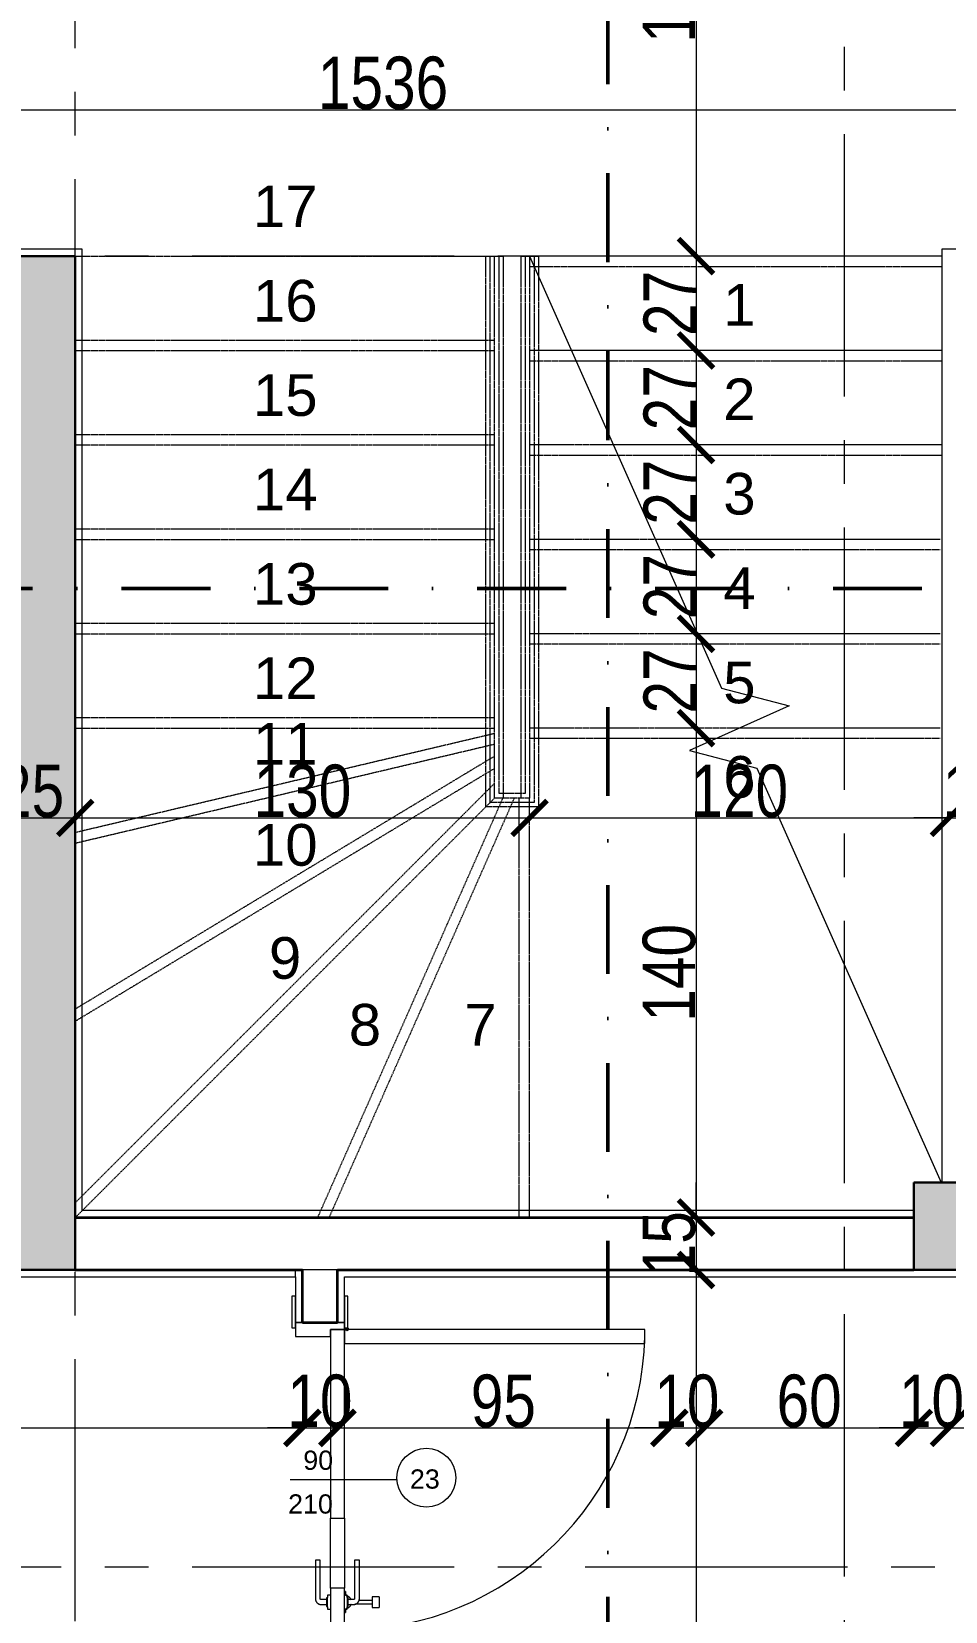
# Model space of a CAD drawing. Header units: millimetres. Extents: x 1373 to 40779, y 1939 to 6439.
# Drawn here: x 11253.6 to 11515.1, y 3828.9 to 4280.8 of the extents above; entities that cross this region are included whole.
import ezdxf

# ---------------------------------------------------------------- set-up
doc = ezdxf.new("R2010")
doc.units = ezdxf.units.MM
for name, pattern in [('DASHDOTX2', [50.8, 25.4, -12.7, 0, -12.7]), ('IMPORT-CENTER2', [112.5, 75, -12.5, 12.5, -12.5]), ('Verdeckt', [0.3, 0.2, -0.1])]:
    doc.linetypes.add(name, pattern=pattern)
for name, color, linetype, lineweight in [('A-DETL', 6, 'Continuous', 30), ('A-DETL-GENF', 92, 'Continuous', 18), ('A-DOOR', 31, 'Continuous', 18), ('A-DOOR-FRAM', 31, 'Continuous', 18), ('A-DOOR-IDEN', 31, 'Continuous', 18), ('A-FLOR-HRAL', 11, 'Continuous', 18), ('A-FLOR-HRAL-MBND', 5, 'Verdeckt', 9), ('A-WALL', 20, 'Continuous', 9), ('A-WALL-FNSH', 113, 'Continuous', 18), ('ESYA', 3, 'Continuous', 25), ('kest', 4, 'DASHDOTX2', 50), ('OLCUIC', 241, 'Continuous', 20), ('S-GRID', 252, 'IMPORT-CENTER2', 5), ('S-STRS', 31, 'Continuous', 18), ('S-STRS-ANNO', 31, 'Continuous', 18), ('S-STRS-MBND', 31, 'Verdeckt', 18)]:
    doc.layers.add(name, color=color, linetype=linetype, lineweight=lineweight)
doc.styles.add('50', font='arial.ttf', dxfattribs={"width": 0.8})
doc.styles.add('Arial_2', font='arial.ttf', dxfattribs={"height": 8})
doc.styles.add('Arial_4', font='arial.ttf', dxfattribs={"height": 5.5})
doc.dimstyles.new('NERGİS', dxfattribs={"dimtxt": 15, "dimasz": 10, "dimexe": 20, "dimexo": 150, "dimgap": 0, "dimtad": 1, "dimdec": 0, "dimzin": 1, "dimtxsty": '50', "dimblk": 'ARCHTICK', "dimcen": 0, "dimse1": 1, "dimse2": 1, "dimclrd": 56, "dimclrt": 56, "dimazin": 3, "dimtfac": 1, "dimtdec": 0, "dimtix": 1, "dimtmove": 2, "dimatfit": 2, "dimldrblk": 'DOTSMALL', "dimlwd": 0, "dimlwe": -1, "dimarcsym": 0})

# ---------------------------------------------------------------- blocks, each defined once
blk = doc.blocks.new('_MB_KAPI_CAMLI_B - _m_kapı_90_camlı-2078664-1_BODRUM KAT')
at = {"layer": 'A-DOOR'}
for p, q in [((-44, 93), (-48, 93)), ((-48, 93), (-48, 7)), ((-44, 7), (-44, 93)), ((28.5, 17), (28.5, 15)), ((28.5, 17), (30, 17)), ((28.5, 15), (30, 15)), ((29.5, 15), (29.5, 11.05)), ((30, 17), (31.5, 17)), ((30, 15), (31.5, 15)), ((30.5, 10), (30.5, 15)), ((31.5, 15), (31.5, 17)), ((29, 11.3), (18, 11.3)), ((18, 11.3), (18, 9.9)), ((18, 9.9), (29, 9.9)), ((29.3, 9.6), (29.3, 8.1)), ((30.7, 8.1), (30.7, 9.6)), ((-48, 7), (-44, 7)), ((6, 7), (-48, 7)), ((-48, 7), (-48, 3)), ((6, 3), (6, 7)), ((6, 7), (26, 7)), ((38, 7), (26, 7)), ((26, 7), (26, 3)), ((27, 7.3), (27, 7)), ((27, 7.3), (28.04, 7.3)), ((28, 7.8), (28, 7)), ((28.09, 7.8), (28, 7.8)), ((28.67, 7.8), (28, 7.8)), ((28.67, 7.8), (31.33, 7.8)), ((28.78, 8.1), (28.78, 7.8)), ((28.94, 8.1), (28.78, 8.1)), ((31.22, 8.1), (28.78, 8.1)), ((31.22, 8.1), (31.06, 8.1)), ((31.22, 7.8), (31.22, 8.1)), ((32, 7.8), (31.33, 7.8)), ((32, 7.8), (31.91, 7.8)), ((31.96, 7.3), (33, 7.3)), ((32, 7), (32, 7.8)), ((33, 7), (33, 7.3)), ((40, 7), (38, 7)), ((38, 3), (38, 7)), ((-48, 3), (6, 3)), ((26, 3), (6, 3)), ((29, 0.1), (18, 0.1)), ((18, 0.1), (18, -1.3)), ((26, 3), (38, 3)), ((28, 3), (28, 2.2)), ((28, 2.2), (28.67, 2.2)), ((28, 2.2), (28.09, 2.2)), ((31.33, 2.2), (28.67, 2.2)), ((28.78, 2.2), (28.78, 1.9)), ((28.78, 1.9), (31.22, 1.9)), ((28.78, 1.9), (28.94, 1.9)), ((29.3, 1.9), (29.3, 0.4)), ((30.7, 0.4), (30.7, 1.9)), ((31.06, 1.9), (31.22, 1.9)), ((31.22, 1.9), (31.22, 2.2)), ((31.33, 2.2), (32, 2.2)), ((31.91, 2.2), (32, 2.2)), ((32, 2.2), (32, 3)), ((18, -1.3), (29, -1.3))]:
    blk.add_line(p, q, dxfattribs=at)
at = {"layer": 'A-DOOR', "flags": 128}
for points in [[(30.7, 9.6), (30.7, 9.67), (30.69, 9.74), (30.69, 9.8), (30.68, 9.87), (30.67, 9.94), (30.65, 10), (30.63, 10.07), (30.61, 10.13), (30.59, 10.2), (30.57, 10.26), (30.54, 10.32), (30.51, 10.39), (30.48, 10.44), (30.44, 10.5), (30.4, 10.56), (30.36, 10.62), (30.32, 10.67), (30.28, 10.72), (30.23, 10.77), (30.18, 10.82), (30.13, 10.87), (30.08, 10.91), (30.03, 10.95), (29.97, 10.99), (29.92, 11.03), (29.86, 11.07), (29.8, 11.1), (29.74, 11.13), (29.68, 11.16), (29.62, 11.18), (29.55, 11.21), (29.49, 11.23), (29.42, 11.25), (29.36, 11.26), (29.29, 11.28), (29.22, 11.29), (29.15, 11.29), (29.09, 11.3), (29.02, 11.3), (29, 11.3)], [(29, 9.9), (29.01, 9.9), (29.02, 9.9), (29.04, 9.9), (29.05, 9.9), (29.06, 9.89), (29.07, 9.89), (29.08, 9.89), (29.09, 9.88), (29.11, 9.88), (29.12, 9.88), (29.13, 9.87), (29.14, 9.87), (29.15, 9.86), (29.16, 9.85), (29.17, 9.85), (29.18, 9.84), (29.19, 9.83), (29.2, 9.83), (29.21, 9.82), (29.22, 9.81), (29.22, 9.8), (29.23, 9.79), (29.24, 9.78), (29.25, 9.77), (29.25, 9.76), (29.26, 9.75), (29.26, 9.74), (29.27, 9.73), (29.28, 9.72), (29.28, 9.71), (29.28, 9.7), (29.29, 9.69), (29.29, 9.67), (29.29, 9.66), (29.3, 9.65), (29.3, 9.64), (29.3, 9.63), (29.3, 9.62), (29.3, 9.6), (29.3, 9.6)], [(28.02, 7.3), (28.04, 7.38), (28.05, 7.46), (28.07, 7.53), (28.1, 7.61)], [(28.18, 7.83), (28.22, 7.91), (28.26, 7.98), (28.3, 8.05), (28.34, 8.11), (28.38, 8.18), (28.43, 8.24), (28.48, 8.3), (28.54, 8.36), (28.59, 8.42), (28.65, 8.48), (28.71, 8.53), (28.77, 8.58), (28.84, 8.63), (28.9, 8.67), (28.97, 8.72), (29.04, 8.75), (29.11, 8.79), (29.18, 8.83), (29.19, 8.83)], [(29.19, 8.83), (29.21, 8.84), (29.23, 8.85), (29.25, 8.86), (29.27, 8.87), (29.28, 8.88), (29.3, 8.89), (29.32, 8.91)], [(30.68, 8.91), (30.7, 8.9), (30.71, 8.88), (30.73, 8.87), (30.75, 8.86), (30.77, 8.85), (30.79, 8.84), (30.8, 8.83), (30.81, 8.83)], [(30.81, 8.83), (30.88, 8.8), (30.95, 8.76), (31.02, 8.72), (31.09, 8.68), (31.15, 8.63), (31.22, 8.59), (31.28, 8.54), (31.34, 8.48), (31.4, 8.43), (31.46, 8.37), (31.51, 8.31), (31.56, 8.25), (31.61, 8.19), (31.66, 8.12), (31.7, 8.06), (31.74, 7.99), (31.78, 7.92), (31.81, 7.84), (31.85, 7.77)], [(31.92, 7.55), (31.94, 7.47), (31.96, 7.39), (31.98, 7.31), (31.98, 7.3)], [(29, -1.3), (29.07, -1.3), (29.14, -1.29), (29.2, -1.29), (29.27, -1.28), (29.34, -1.27), (29.4, -1.25), (29.47, -1.23), (29.53, -1.21), (29.6, -1.19), (29.66, -1.17), (29.72, -1.14), (29.79, -1.11), (29.84, -1.08), (29.9, -1.04), (29.96, -1), (30.02, -0.96), (30.07, -0.92), (30.12, -0.88), (30.17, -0.83), (30.22, -0.78), (30.27, -0.73), (30.31, -0.68), (30.35, -0.63), (30.39, -0.57), (30.43, -0.52), (30.47, -0.46), (30.5, -0.4), (30.53, -0.34), (30.56, -0.28), (30.58, -0.22), (30.61, -0.15), (30.63, -0.09), (30.65, -0.02), (30.66, 0.04), (30.68, 0.11), (30.69, 0.18), (30.69, 0.25), (30.7, 0.31), (30.7, 0.38), (30.7, 0.4)], [(29.3, 0.4), (29.3, 0.39), (29.3, 0.38), (29.3, 0.36), (29.3, 0.35), (29.29, 0.34), (29.29, 0.33), (29.29, 0.32), (29.28, 0.31), (29.28, 0.29), (29.28, 0.28), (29.27, 0.27), (29.27, 0.26), (29.26, 0.25), (29.25, 0.24), (29.25, 0.23), (29.24, 0.22), (29.23, 0.21), (29.23, 0.2), (29.22, 0.19), (29.21, 0.18), (29.2, 0.18), (29.19, 0.17), (29.18, 0.16), (29.17, 0.15), (29.16, 0.15), (29.15, 0.14), (29.14, 0.14), (29.13, 0.13), (29.12, 0.12), (29.11, 0.12), (29.1, 0.12), (29.09, 0.11), (29.07, 0.11), (29.06, 0.11), (29.05, 0.1), (29.04, 0.1), (29.03, 0.1), (29.02, 0.1), (29, 0.1), (29, 0.1)]]:
    blk.add_lwpolyline(points, dxfattribs=at)
at = {"layer": 'A-DOOR'}
blk.add_circle((-48.06, 7.77), 0.42, dxfattribs=at)
blk.add_arc((-48, 7), 86.02, 0, 88.6357, dxfattribs=at)
at = {"layer": 'A-DOOR-FRAM'}
for p, q in [((-48.5, 8), (-57.5, 8)), ((-57.5, 8), (-57.5, 7)), ((-57.5, 7), (-48.5, 7)), ((-48, 7), (-50, 7)), ((-50, 7), (-50, -7)), ((-48.5, 7), (-48.5, 8)), ((-48, 3), (-48, 7)), ((40, 7), (38, 7)), ((38, 7), (38, 3)), ((47.5, 8), (38.5, 8)), ((38.5, 8), (38.5, 7)), ((38.5, 7), (47.5, 7)), ((40, -7), (40, 7)), ((47.5, 7), (47.5, 8)), ((-46, 3), (-48, 3)), ((-46, -7), (-46, 3)), ((38, 3), (36, 3)), ((36, 3), (36, -7)), ((-48.5, -7), (-57.5, -7)), ((-57.5, -7), (-57.5, -8)), ((-57.5, -8), (-48.5, -8)), ((-50, -7), (-46, -7)), ((-48.5, -8), (-48.5, -7)), ((36, -7), (40, -7)), ((47.5, -7), (38.5, -7)), ((38.5, -7), (38.5, -8)), ((38.5, -8), (47.5, -8)), ((47.5, -8), (47.5, -7))]:
    blk.add_line(p, q, dxfattribs=at)
blk = doc.blocks.new('Railing - Railing-2114849-1_BODRUM KAT')
at = {"layer": 'A-FLOR-HRAL'}
for p, q in [((331.81, -239.96), (336.89, -239.96)), ((333.08, -239.96), (335.62, -239.96)), ((333.08, -239.96), (335.62, -239.96)), ((335.62, -239.96), (335.62, -242.82)), ((335.62, -239.96), (335.62, -242.82)), ((336.89, -239.96), (336.89, -245.67))]:
    blk.add_line(p, q, dxfattribs=at)
at = {"layer": 'A-FLOR-HRAL-MBND'}
for p, q in [((321.81, -239.96), (326.89, -239.96)), ((321.81, -397.5), (321.81, -239.96)), ((323.08, -239.96), (325.62, -239.96)), ((323.08, -396.23), (323.08, -239.96)), ((323.08, -239.96), (325.62, -239.96)), ((323.08, -396.23), (323.08, -239.96)), ((325.62, -393.69), (325.62, -239.96)), ((325.62, -393.69), (325.62, -239.96)), ((326.89, -394.96), (326.89, -239.96)), ((331.81, -239.96), (331.81, -394.96)), ((333.08, -239.96), (333.08, -393.69)), ((333.08, -239.96), (333.08, -393.69)), ((335.62, -242.82), (335.62, -396.23)), ((335.62, -242.82), (335.62, -396.23)), ((336.89, -245.67), (336.89, -397.5)), ((336.89, -397.5), (321.81, -397.5)), ((335.62, -396.23), (323.08, -396.23)), ((335.62, -396.23), (323.08, -396.23)), ((333.08, -393.69), (325.62, -393.69)), ((333.08, -393.69), (325.62, -393.69))]:
    blk.add_line(p, q, dxfattribs=at)
blk = doc.blocks.new('_ArchTick')
at = {"color": 0, "linetype": 'ByBlock', "const_width": 0.15}
blk.add_lwpolyline([(-0.5, -0.5), (0.5, 0.5)], dxfattribs=at)
blk = doc.blocks.new('*D17435')
at = {"layer": 'Defpoints', "color": 0, "transparency": 16777216}
for p in [(10586.07, 4278.39), (12122.18, 4258.39), (12122.18, 4238.39)]:
    blk.add_point(p, dxfattribs=at)
at = {"layer": 'OLCUIC', "color": 56, "lineweight": 0, "transparency": 16777216}
blk.add_line((10586.07, 4258.39), (12122.18, 4258.39), dxfattribs=at)
at = {"layer": 'OLCUIC', "color": 56, "lineweight": 0, "transparency": 16777216, "xscale": 10, "yscale": 10, "zscale": 10, "rotation": 180}
blk.add_blockref('_ArchTick', (10586.07, 4258.39), dxfattribs=at)
at = {"layer": 'OLCUIC', "color": 56, "lineweight": 0, "transparency": 16777216, "xscale": 10, "yscale": 10, "zscale": 10}
blk.add_blockref('_ArchTick', (12122.18, 4258.39), dxfattribs=at)
at = {"layer": 'OLCUIC', "color": 56, "transparency": 16777216, "insert": (11354.13, 4266.06), "char_height": 15, "width": 1.5936, "attachment_point": 5, "style": '50'}
blk.add_mtext('1536', dxfattribs=at)
blk = doc.blocks.new('_DotSmall')
at = {"layer": 'ESYA', "color": 0, "const_width": 0.5}
blk.add_lwpolyline([(-0.0625, 0, 1), (0.0625, 0, 1)], format="xyb", close=True, dxfattribs=at)
blk = doc.blocks.new('*D17511')
at = {"layer": 'Defpoints', "color": 0, "transparency": 16777216}
for p in [(11463.7, 4366.56), (11443.7, 4216.56), (11463.7, 4216.56)]:
    blk.add_point(p, dxfattribs=at)
at = {"layer": 'OLCUIC', "color": 56, "lineweight": 0, "transparency": 16777216}
blk.add_line((11443.7, 4366.56), (11443.7, 4216.56), dxfattribs=at)
at = {"layer": 'OLCUIC', "color": 56, "lineweight": 0, "transparency": 16777216, "xscale": 10, "yscale": 10, "zscale": 10}
for p, rotation in [((11443.7, 4366.56), 90), ((11443.7, 4216.56), 270)]:
    blk.add_blockref('_ArchTick', p, dxfattribs=dict(at, rotation=rotation))
at = {"layer": 'OLCUIC', "color": 56, "transparency": 16777216, "insert": (11436.04, 4291.56), "char_height": 15, "width": 1.1952, "attachment_point": 5, "rotation": 90, "style": '50'}
blk.add_mtext('150', dxfattribs=at)
blk = doc.blocks.new('*D17512')
at = {"layer": 'Defpoints', "color": 0, "transparency": 16777216}
for p in [(11463.7, 4216.56), (11443.7, 4189.56), (11463.7, 4189.56)]:
    blk.add_point(p, dxfattribs=at)
at = {"layer": 'OLCUIC', "color": 56, "lineweight": 0, "transparency": 16777216}
blk.add_line((11443.7, 4216.56), (11443.7, 4189.56), dxfattribs=at)
at = {"layer": 'OLCUIC', "color": 56, "lineweight": 0, "transparency": 16777216, "xscale": 10, "yscale": 10, "zscale": 10}
for p, rotation in [((11443.7, 4216.56), 90), ((11443.7, 4189.56), 270)]:
    blk.add_blockref('_ArchTick', p, dxfattribs=dict(at, rotation=rotation))
at = {"layer": 'OLCUIC', "color": 56, "transparency": 16777216, "insert": (11436.17, 4203.06), "char_height": 15, "width": 0.7968, "attachment_point": 5, "rotation": 90, "style": '50'}
blk.add_mtext('27', dxfattribs=at)
blk = doc.blocks.new('*D17513')
at = {"layer": 'Defpoints', "color": 0, "transparency": 16777216}
for p in [(11463.7, 4189.56), (11443.7, 4162.56), (11463.7, 4162.56)]:
    blk.add_point(p, dxfattribs=at)
at = {"layer": 'OLCUIC', "color": 56, "lineweight": 0, "transparency": 16777216}
blk.add_line((11443.7, 4189.56), (11443.7, 4162.56), dxfattribs=at)
at = {"layer": 'OLCUIC', "color": 56, "lineweight": 0, "transparency": 16777216, "xscale": 10, "yscale": 10, "zscale": 10}
for p, rotation in [((11443.7, 4189.56), 90), ((11443.7, 4162.56), 270)]:
    blk.add_blockref('_ArchTick', p, dxfattribs=dict(at, rotation=rotation))
at = {"layer": 'OLCUIC', "color": 56, "transparency": 16777216, "insert": (11436.17, 4176.06), "char_height": 15, "width": 0.7968, "attachment_point": 5, "rotation": 90, "style": '50'}
blk.add_mtext('27', dxfattribs=at)
blk = doc.blocks.new('*D17514')
at = {"layer": 'Defpoints', "color": 0, "transparency": 16777216}
for p in [(11463.7, 4162.56), (11443.7, 4135.56), (11463.7, 4135.56)]:
    blk.add_point(p, dxfattribs=at)
at = {"layer": 'OLCUIC', "color": 56, "lineweight": 0, "transparency": 16777216}
blk.add_line((11443.7, 4162.56), (11443.7, 4135.56), dxfattribs=at)
at = {"layer": 'OLCUIC', "color": 56, "lineweight": 0, "transparency": 16777216, "xscale": 10, "yscale": 10, "zscale": 10}
for p, rotation in [((11443.7, 4162.56), 90), ((11443.7, 4135.56), 270)]:
    blk.add_blockref('_ArchTick', p, dxfattribs=dict(at, rotation=rotation))
at = {"layer": 'OLCUIC', "color": 56, "transparency": 16777216, "insert": (11436.17, 4149.06), "char_height": 15, "width": 0.7968, "attachment_point": 5, "rotation": 90, "style": '50'}
blk.add_mtext('27', dxfattribs=at)
blk = doc.blocks.new('*D17515')
at = {"layer": 'Defpoints', "color": 0, "transparency": 16777216}
for p in [(11463.7, 4135.56), (11443.7, 4108.56), (11463.7, 4108.56)]:
    blk.add_point(p, dxfattribs=at)
at = {"layer": 'OLCUIC', "color": 56, "lineweight": 0, "transparency": 16777216}
blk.add_line((11443.7, 4135.56), (11443.7, 4108.56), dxfattribs=at)
at = {"layer": 'OLCUIC', "color": 56, "lineweight": 0, "transparency": 16777216, "xscale": 10, "yscale": 10, "zscale": 10}
for p, rotation in [((11443.7, 4135.56), 90), ((11443.7, 4108.56), 270)]:
    blk.add_blockref('_ArchTick', p, dxfattribs=dict(at, rotation=rotation))
at = {"layer": 'OLCUIC', "color": 56, "transparency": 16777216, "insert": (11436.17, 4122.06), "char_height": 15, "width": 0.7968, "attachment_point": 5, "rotation": 90, "style": '50'}
blk.add_mtext('27', dxfattribs=at)
blk = doc.blocks.new('*D17516')
at = {"layer": 'Defpoints', "color": 0, "transparency": 16777216}
for p in [(11463.7, 4108.56), (11443.7, 4081.56), (11463.7, 4081.56)]:
    blk.add_point(p, dxfattribs=at)
at = {"layer": 'OLCUIC', "color": 56, "lineweight": 0, "transparency": 16777216}
blk.add_line((11443.7, 4108.56), (11443.7, 4081.56), dxfattribs=at)
at = {"layer": 'OLCUIC', "color": 56, "lineweight": 0, "transparency": 16777216, "xscale": 10, "yscale": 10, "zscale": 10}
for p, rotation in [((11443.7, 4108.56), 90), ((11443.7, 4081.56), 270)]:
    blk.add_blockref('_ArchTick', p, dxfattribs=dict(at, rotation=rotation))
at = {"layer": 'OLCUIC', "color": 56, "transparency": 16777216, "insert": (11436.17, 4095.06), "char_height": 15, "width": 0.7968, "attachment_point": 5, "rotation": 90, "style": '50'}
blk.add_mtext('27', dxfattribs=at)
blk = doc.blocks.new('*D17517')
at = {"layer": 'Defpoints', "color": 0, "transparency": 16777216}
for p in [(11463.7, 4081.56), (11443.7, 3941.56), (11463.7, 3941.56)]:
    blk.add_point(p, dxfattribs=at)
at = {"layer": 'OLCUIC', "color": 56, "lineweight": 0, "transparency": 16777216}
blk.add_line((11443.7, 4081.56), (11443.7, 3941.56), dxfattribs=at)
at = {"layer": 'OLCUIC', "color": 56, "lineweight": 0, "transparency": 16777216, "xscale": 10, "yscale": 10, "zscale": 10}
for p, rotation in [((11443.7, 4081.56), 90), ((11443.7, 3941.56), 270)]:
    blk.add_blockref('_ArchTick', p, dxfattribs=dict(at, rotation=rotation))
at = {"layer": 'OLCUIC', "color": 56, "transparency": 16777216, "insert": (11436.04, 4011.56), "char_height": 15, "width": 1.1952, "attachment_point": 5, "rotation": 90, "style": '50'}
blk.add_mtext('140', dxfattribs=at)
blk = doc.blocks.new('*D17518')
at = {"layer": 'Defpoints', "color": 0, "transparency": 16777216}
for p in [(11463.7, 3941.56), (11443.7, 3926.56), (11463.7, 3926.56)]:
    blk.add_point(p, dxfattribs=at)
at = {"layer": 'OLCUIC', "color": 56, "lineweight": 0, "transparency": 16777216}
for p, q in [((11443.7, 3941.56), (11443.7, 3951.56)), ((11443.7, 3941.56), (11443.7, 3926.56)), ((11443.7, 3926.56), (11443.7, 3916.56))]:
    blk.add_line(p, q, dxfattribs=at)
at = {"layer": 'OLCUIC', "color": 56, "lineweight": 0, "transparency": 16777216, "xscale": 10, "yscale": 10, "zscale": 10}
for p, rotation in [((11443.7, 3941.56), 270), ((11443.7, 3926.56), 90)]:
    blk.add_blockref('_ArchTick', p, dxfattribs=dict(at, rotation=rotation))
at = {"layer": 'OLCUIC', "color": 56, "transparency": 16777216, "insert": (11436.04, 3934.06), "char_height": 15, "width": 0.7968, "attachment_point": 5, "rotation": 90, "style": '50'}
blk.add_mtext('15', dxfattribs=at)
blk = doc.blocks.new('*D17519')
at = {"layer": 'Defpoints', "color": 0, "transparency": 16777216}
for p in [(11463.7, 3926.56), (11443.7, 3390.28), (11463.7, 3390.28)]:
    blk.add_point(p, dxfattribs=at)
at = {"layer": 'OLCUIC', "color": 56, "lineweight": 0, "transparency": 16777216}
blk.add_line((11443.7, 3926.56), (11443.7, 3390.28), dxfattribs=at)
at = {"layer": 'OLCUIC', "color": 56, "lineweight": 0, "transparency": 16777216, "xscale": 10, "yscale": 10, "zscale": 10}
for p, rotation in [((11443.7, 3926.56), 90), ((11443.7, 3390.28), 270)]:
    blk.add_blockref('_ArchTick', p, dxfattribs=dict(at, rotation=rotation))
at = {"layer": 'OLCUIC', "color": 56, "transparency": 16777216, "insert": (11436.03, 3658.42), "char_height": 15, "width": 1.1952, "attachment_point": 5, "rotation": 90, "style": '50'}
blk.add_mtext('536', dxfattribs=at)
blk = doc.blocks.new('*D17420')
at = {"layer": 'Defpoints', "color": 0, "transparency": 16777216}
for p in [(11241.07, 4075.87), (11266.07, 4075.87), (11266.07, 4055.87)]:
    blk.add_point(p, dxfattribs=at)
at = {"layer": 'OLCUIC', "color": 56, "lineweight": 0, "transparency": 16777216}
blk.add_line((11241.07, 4055.87), (11266.07, 4055.87), dxfattribs=at)
at = {"layer": 'OLCUIC', "color": 56, "lineweight": 0, "transparency": 16777216, "xscale": 10, "yscale": 10, "zscale": 10, "rotation": 180}
blk.add_blockref('_ArchTick', (11241.07, 4055.87), dxfattribs=at)
at = {"layer": 'OLCUIC', "color": 56, "lineweight": 0, "transparency": 16777216, "xscale": 10, "yscale": 10, "zscale": 10}
blk.add_blockref('_ArchTick', (11266.07, 4055.87), dxfattribs=at)
at = {"layer": 'OLCUIC', "color": 56, "transparency": 16777216, "insert": (11253.57, 4063.52), "char_height": 15, "width": 0.7968, "attachment_point": 5, "style": '50'}
blk.add_mtext('25', dxfattribs=at)
blk = doc.blocks.new('*D17421')
at = {"layer": 'Defpoints', "color": 0, "transparency": 16777216}
for p in [(11266.07, 4075.87), (11396.07, 4075.87), (11396.07, 4055.87)]:
    blk.add_point(p, dxfattribs=at)
at = {"layer": 'OLCUIC', "color": 56, "lineweight": 0, "transparency": 16777216}
blk.add_line((11266.07, 4055.87), (11396.07, 4055.87), dxfattribs=at)
at = {"layer": 'OLCUIC', "color": 56, "lineweight": 0, "transparency": 16777216, "xscale": 10, "yscale": 10, "zscale": 10, "rotation": 180}
blk.add_blockref('_ArchTick', (11266.07, 4055.87), dxfattribs=at)
at = {"layer": 'OLCUIC', "color": 56, "lineweight": 0, "transparency": 16777216, "xscale": 10, "yscale": 10, "zscale": 10}
blk.add_blockref('_ArchTick', (11396.07, 4055.87), dxfattribs=at)
at = {"layer": 'OLCUIC', "color": 56, "transparency": 16777216, "insert": (11331.07, 4063.53), "char_height": 15, "width": 1.1952, "attachment_point": 5, "style": '50'}
blk.add_mtext('130', dxfattribs=at)
blk = doc.blocks.new('*D17422')
at = {"layer": 'Defpoints', "color": 0, "transparency": 16777216}
for p in [(11396.07, 4075.87), (11516.07, 4075.87), (11516.07, 4055.87)]:
    blk.add_point(p, dxfattribs=at)
at = {"layer": 'OLCUIC', "color": 56, "lineweight": 0, "transparency": 16777216}
blk.add_line((11396.07, 4055.87), (11516.07, 4055.87), dxfattribs=at)
at = {"layer": 'OLCUIC', "color": 56, "lineweight": 0, "transparency": 16777216, "xscale": 10, "yscale": 10, "zscale": 10, "rotation": 180}
blk.add_blockref('_ArchTick', (11396.07, 4055.87), dxfattribs=at)
at = {"layer": 'OLCUIC', "color": 56, "lineweight": 0, "transparency": 16777216, "xscale": 10, "yscale": 10, "zscale": 10}
blk.add_blockref('_ArchTick', (11516.07, 4055.87), dxfattribs=at)
at = {"layer": 'OLCUIC', "color": 56, "transparency": 16777216, "insert": (11456.07, 4063.52), "char_height": 15, "width": 1.1952, "attachment_point": 5, "style": '50'}
blk.add_mtext('120', dxfattribs=at)
blk = doc.blocks.new('*D17423')
at = {"layer": 'Defpoints', "color": 0, "transparency": 16777216}
for p in [(11516.07, 4075.87), (11531.07, 4075.87), (11531.07, 4055.87)]:
    blk.add_point(p, dxfattribs=at)
at = {"layer": 'OLCUIC', "color": 56, "lineweight": 0, "transparency": 16777216}
for p, q in [((11516.07, 4055.87), (11506.07, 4055.87)), ((11516.07, 4055.87), (11531.07, 4055.87)), ((11531.07, 4055.87), (11541.07, 4055.87))]:
    blk.add_line(p, q, dxfattribs=at)
at = {"layer": 'OLCUIC', "color": 56, "lineweight": 0, "transparency": 16777216, "xscale": 10, "yscale": 10, "zscale": 10}
blk.add_blockref('_ArchTick', (11516.07, 4055.87), dxfattribs=at)
at = {"layer": 'OLCUIC', "color": 56, "lineweight": 0, "transparency": 16777216, "xscale": 10, "yscale": 10, "zscale": 10, "rotation": 180}
blk.add_blockref('_ArchTick', (11531.07, 4055.87), dxfattribs=at)
at = {"layer": 'OLCUIC', "color": 56, "transparency": 16777216, "insert": (11523.57, 4063.52), "char_height": 15, "width": 0.7968, "attachment_point": 5, "style": '50'}
blk.add_mtext('15', dxfattribs=at)
blk = doc.blocks.new('emrah_2mm - emrah_2mm-1801637-1_BODRUM KAT')
at = {"layer": 'A-DOOR-IDEN'}
blk.add_line((0.2205, 0), (-0.085, 0), dxfattribs=at)
blk.add_circle((0.3046, 0.0056), 0.0843, dxfattribs=at)
blk = doc.blocks.new('*D17545')
at = {"layer": 'Defpoints', "color": 0, "transparency": 16777216}
for p in [(10746.07, 3901.38), (11331.07, 3901.38), (11331.07, 3881.38)]:
    blk.add_point(p, dxfattribs=at)
at = {"layer": 'OLCUIC', "color": 56, "lineweight": 0, "transparency": 16777216}
blk.add_line((10746.07, 3881.38), (11331.07, 3881.38), dxfattribs=at)
at = {"layer": 'OLCUIC', "color": 56, "lineweight": 0, "transparency": 16777216, "xscale": 10, "yscale": 10, "zscale": 10, "rotation": 180}
blk.add_blockref('_ArchTick', (10746.07, 3881.38), dxfattribs=at)
at = {"layer": 'OLCUIC', "color": 56, "lineweight": 0, "transparency": 16777216, "xscale": 10, "yscale": 10, "zscale": 10}
blk.add_blockref('_ArchTick', (11331.07, 3881.38), dxfattribs=at)
at = {"layer": 'OLCUIC', "color": 56, "transparency": 16777216, "insert": (11038.57, 3889.04), "char_height": 15, "width": 1.1952, "attachment_point": 5, "style": '50'}
blk.add_mtext('585', dxfattribs=at)
blk = doc.blocks.new('*D17546')
at = {"layer": 'Defpoints', "color": 0, "transparency": 16777216}
for p in [(11331.07, 3901.38), (11341.07, 3901.38), (11341.07, 3881.38)]:
    blk.add_point(p, dxfattribs=at)
at = {"layer": 'OLCUIC', "color": 56, "lineweight": 0, "transparency": 16777216}
for p, q in [((11331.07, 3881.38), (11321.07, 3881.38)), ((11331.07, 3881.38), (11341.07, 3881.38)), ((11341.07, 3881.38), (11351.07, 3881.38))]:
    blk.add_line(p, q, dxfattribs=at)
at = {"layer": 'OLCUIC', "color": 56, "lineweight": 0, "transparency": 16777216, "xscale": 10, "yscale": 10, "zscale": 10}
blk.add_blockref('_ArchTick', (11331.07, 3881.38), dxfattribs=at)
at = {"layer": 'OLCUIC', "color": 56, "lineweight": 0, "transparency": 16777216, "xscale": 10, "yscale": 10, "zscale": 10, "rotation": 180}
blk.add_blockref('_ArchTick', (11341.07, 3881.38), dxfattribs=at)
at = {"layer": 'OLCUIC', "color": 56, "transparency": 16777216, "insert": (11336.07, 3889.04), "char_height": 15, "width": 0.7968, "attachment_point": 5, "style": '50'}
blk.add_mtext('10', dxfattribs=at)
blk = doc.blocks.new('*D17547')
at = {"layer": 'Defpoints', "color": 0, "transparency": 16777216}
for p in [(11341.07, 3901.38), (11436.07, 3901.38), (11436.07, 3881.38)]:
    blk.add_point(p, dxfattribs=at)
at = {"layer": 'OLCUIC', "color": 56, "lineweight": 0, "transparency": 16777216}
blk.add_line((11341.07, 3881.38), (11436.07, 3881.38), dxfattribs=at)
at = {"layer": 'OLCUIC', "color": 56, "lineweight": 0, "transparency": 16777216, "xscale": 10, "yscale": 10, "zscale": 10, "rotation": 180}
blk.add_blockref('_ArchTick', (11341.07, 3881.38), dxfattribs=at)
at = {"layer": 'OLCUIC', "color": 56, "lineweight": 0, "transparency": 16777216, "xscale": 10, "yscale": 10, "zscale": 10}
blk.add_blockref('_ArchTick', (11436.07, 3881.38), dxfattribs=at)
at = {"layer": 'OLCUIC', "color": 56, "transparency": 16777216, "insert": (11388.57, 3889.04), "char_height": 15, "width": 0.7968, "attachment_point": 5, "style": '50'}
blk.add_mtext('95', dxfattribs=at)
blk = doc.blocks.new('*D17548')
at = {"layer": 'Defpoints', "color": 0, "transparency": 16777216}
for p in [(11436.07, 3901.38), (11446.07, 3901.38), (11446.07, 3881.38)]:
    blk.add_point(p, dxfattribs=at)
at = {"layer": 'OLCUIC', "color": 56, "lineweight": 0, "transparency": 16777216}
for p, q in [((11436.07, 3881.38), (11426.07, 3881.38)), ((11436.07, 3881.38), (11446.07, 3881.38)), ((11446.07, 3881.38), (11456.07, 3881.38))]:
    blk.add_line(p, q, dxfattribs=at)
at = {"layer": 'OLCUIC', "color": 56, "lineweight": 0, "transparency": 16777216, "xscale": 10, "yscale": 10, "zscale": 10}
blk.add_blockref('_ArchTick', (11436.07, 3881.38), dxfattribs=at)
at = {"layer": 'OLCUIC', "color": 56, "lineweight": 0, "transparency": 16777216, "xscale": 10, "yscale": 10, "zscale": 10, "rotation": 180}
blk.add_blockref('_ArchTick', (11446.07, 3881.38), dxfattribs=at)
at = {"layer": 'OLCUIC', "color": 56, "transparency": 16777216, "insert": (11441.07, 3889.04), "char_height": 15, "width": 0.7968, "attachment_point": 5, "style": '50'}
blk.add_mtext('10', dxfattribs=at)
blk = doc.blocks.new('*D17549')
at = {"layer": 'Defpoints', "color": 0, "transparency": 16777216}
for p in [(11446.07, 3901.38), (11506.07, 3901.38), (11506.07, 3881.38)]:
    blk.add_point(p, dxfattribs=at)
at = {"layer": 'OLCUIC', "color": 56, "lineweight": 0, "transparency": 16777216}
blk.add_line((11446.07, 3881.38), (11506.07, 3881.38), dxfattribs=at)
at = {"layer": 'OLCUIC', "color": 56, "lineweight": 0, "transparency": 16777216, "xscale": 10, "yscale": 10, "zscale": 10, "rotation": 180}
blk.add_blockref('_ArchTick', (11446.07, 3881.38), dxfattribs=at)
at = {"layer": 'OLCUIC', "color": 56, "lineweight": 0, "transparency": 16777216, "xscale": 10, "yscale": 10, "zscale": 10}
blk.add_blockref('_ArchTick', (11506.07, 3881.38), dxfattribs=at)
at = {"layer": 'OLCUIC', "color": 56, "transparency": 16777216, "insert": (11476.07, 3889.04), "char_height": 15, "width": 0.7968, "attachment_point": 5, "style": '50'}
blk.add_mtext('60', dxfattribs=at)
blk = doc.blocks.new('*D17550')
at = {"layer": 'Defpoints', "color": 0, "transparency": 16777216}
for p in [(11506.07, 3901.38), (11516.07, 3901.38), (11516.07, 3881.38)]:
    blk.add_point(p, dxfattribs=at)
at = {"layer": 'OLCUIC', "color": 56, "lineweight": 0, "transparency": 16777216}
for p, q in [((11506.07, 3881.38), (11496.07, 3881.38)), ((11506.07, 3881.38), (11516.07, 3881.38)), ((11516.07, 3881.38), (11526.07, 3881.38))]:
    blk.add_line(p, q, dxfattribs=at)
at = {"layer": 'OLCUIC', "color": 56, "lineweight": 0, "transparency": 16777216, "xscale": 10, "yscale": 10, "zscale": 10}
blk.add_blockref('_ArchTick', (11506.07, 3881.38), dxfattribs=at)
at = {"layer": 'OLCUIC', "color": 56, "lineweight": 0, "transparency": 16777216, "xscale": 10, "yscale": 10, "zscale": 10, "rotation": 180}
blk.add_blockref('_ArchTick', (11516.07, 3881.38), dxfattribs=at)
at = {"layer": 'OLCUIC', "color": 56, "transparency": 16777216, "insert": (11511.07, 3889.04), "char_height": 15, "width": 0.7968, "attachment_point": 5, "style": '50'}
blk.add_mtext('10', dxfattribs=at)
blk = doc.blocks.new('*D17551')
at = {"layer": 'Defpoints', "color": 0, "transparency": 16777216}
for p in [(11516.07, 3901.38), (11671.07, 3901.38), (11671.07, 3881.38)]:
    blk.add_point(p, dxfattribs=at)
at = {"layer": 'OLCUIC', "color": 56, "lineweight": 0, "transparency": 16777216}
blk.add_line((11516.07, 3881.38), (11671.07, 3881.38), dxfattribs=at)
at = {"layer": 'OLCUIC', "color": 56, "lineweight": 0, "transparency": 16777216, "xscale": 10, "yscale": 10, "zscale": 10, "rotation": 180}
blk.add_blockref('_ArchTick', (11516.07, 3881.38), dxfattribs=at)
at = {"layer": 'OLCUIC', "color": 56, "lineweight": 0, "transparency": 16777216, "xscale": 10, "yscale": 10, "zscale": 10}
blk.add_blockref('_ArchTick', (11671.07, 3881.38), dxfattribs=at)
at = {"layer": 'OLCUIC', "color": 56, "transparency": 16777216, "insert": (11593.57, 3889.04), "char_height": 15, "width": 1.1952, "attachment_point": 5, "style": '50'}
blk.add_mtext('155', dxfattribs=at)
blk = doc.blocks.new('KESİT')
at = {"layer": 'kest'}
for p, q in [((14767.84, 2942.37), (14767.85, 5394.21)), ((12999.87, 4121.54), (15977.83, 4121.54))]:
    blk.add_line(p, q, dxfattribs=at)

msp = doc.modelspace()

# ---------------------------------------------------------------- hatches: boundary and pattern name
at = {"layer": 'A-DETL-GENF'}
h = msp.add_hatch(dxfattribs=at)
h.set_pattern_fill('FP_21', color=153, style=0, pattern_type=2)
h.set_pattern_definition([(45, (11061.715, 4456.518), (-17.9605, 17.9605), []), (45, (11079.675, 4456.518), (-17.9605, 17.9605), [12.7, -12.7])])
h.paths.add_polyline_path([(10606.07, 3375.28), (10606.07, 3445.28), (10571.07, 3445.28), (10571.07, 3375.28)])
h.paths.add_polyline_path([(12104.05, 3375.28), (12174.05, 3375.28), (12174.05, 3410.28), (12104.05, 3410.28), (12104.05, 3400.77)])
h.paths.add_polyline_path([(10056.35, 3375.28), (10126.35, 3375.28), (10126.35, 3410.28), (10056.35, 3410.28)])
h.paths.add_polyline_path([(11126.07, 3375.28), (11126.07, 3445.28), (11091.07, 3445.28), (11091.07, 3375.28)])
h.paths.add_polyline_path([(11696.07, 3375.28), (11696.07, 3445.28), (11661.07, 3445.28), (11661.07, 3375.28), (11664.45, 3375.28)])
h.paths.add_polyline_path([(12115.32, 3841.56), (12153.62, 3841.56), (12152.09, 3876.56), (12082.09, 3876.56), (12082.09, 3841.56)])
h.paths.add_polyline_path([(11671.07, 3841.56), (11696.07, 3841.56), (11696.07, 3951.56), (11506.07, 3951.56), (11506.07, 3926.56), (11671.07, 3926.56), (11671.07, 3849.65)])
h.paths.add_polyline_path([(10571.07, 3841.56), (10601.07, 3841.56), (10601.07, 3951.56), (10571.07, 3951.56), (10571.07, 3849.65)])
h.paths.add_polyline_path([(10056.35, 3841.56), (10126.35, 3841.56), (10126.35, 3876.56), (10056.35, 3876.56)])
h.paths.add_polyline_path([(11084.77, 3926.56), (11116.07, 3926.56), (11116.07, 3951.56), (11051.07, 3951.56), (11051.07, 4216.56), (11026.07, 4216.56), (11026.07, 3926.56)])
h.paths.add_polyline_path([(11241.07, 3926.56), (11266.07, 3926.56), (11266.07, 4216.56), (11241.07, 4216.56), (11241.07, 4042.03)])
h.paths.add_polyline_path([(12130.63, 4366.56), (12129.1, 4401.56), (12059.1, 4401.56), (12059.1, 4366.56), (12115.32, 4366.56)])
h.paths.add_polyline_path([(11461.07, 4366.56), (11531.07, 4366.56), (11531.07, 4401.56), (11461.07, 4401.56)])
h.paths.add_polyline_path([(11131.07, 4366.56), (11131.07, 4401.56), (11026.07, 4401.56), (11026.07, 4366.56), (11084.77, 4366.56)])
h.paths.add_polyline_path([(10618.07, 4366.56), (10618.07, 4391.56), (10468.07, 4391.56), (10468.07, 4366.56), (10569.5, 4366.56)])
h.paths.add_polyline_path([(10056.35, 4366.56), (10126.35, 4366.56), (10126.35, 4401.56), (10056.35, 4401.56)])
h.paths.add_polyline_path([(10091.35, 4821.52), (10091.35, 4891.52), (10056.35, 4891.52), (10056.35, 4821.52)])
h.paths.add_polyline_path([(10503.07, 4829.38), (10503.07, 4900.05), (10468.07, 4899.38), (10468.07, 4829.38)])
h.paths.add_polyline_path([(11131.13, 4841.77), (11131.13, 4913.29), (11096.13, 4911.77), (11096.13, 4841.77)])
h.paths.add_polyline_path([(11451.13, 4857.21), (11486.07, 4857.21), (11486.07, 4928.73), (11451.13, 4927.21)])
h.paths.add_polyline_path([(12069.83, 4884.14), (12104.83, 4884.14), (12104.83, 4955.66), (12069.83, 4954.14)])

# ---------------------------------------------------------------- linework, layer by layer
at = {"layer": 'A-DETL'}
for p, q in [((11266.07, 4216.56), (11241.07, 4216.56)), ((11266.07, 3926.56), (11266.07, 4216.56)), ((11696.07, 3951.56), (11506.07, 3951.56)), ((11506.07, 3951.56), (11506.07, 3926.56)), ((11241.07, 3926.56), (11266.07, 3926.56)), ((11506.07, 3926.56), (11671.07, 3926.56))]:
    msp.add_line(p, q, dxfattribs=at)
at = {"layer": 'A-WALL', "lineweight": 35}
for p, q in [((11266.07, 3941.56), (11506.07, 3941.56)), ((11266.07, 3926.56), (11331.07, 3926.56)), ((11331.07, 3911.56), (11331.07, 3926.56)), ((11341.07, 3911.56), (11341.07, 3926.56)), ((11341.07, 3926.56), (11506.07, 3926.56)), ((11331.07, 3911.56), (11341.07, 3911.56))]:
    msp.add_line(p, q, dxfattribs=at)
at = {"layer": 'A-WALL'}
msp.add_line((11329.07, 3924.56), (11329.07, 3926.56), dxfattribs=at)
at = {"layer": 'A-WALL-FNSH', "color": 7, "lineweight": 9}
for p, q in [((11268.07, 4218.56), (11225.07, 4218.56)), ((11268.07, 3943.56), (11268.07, 4218.56)), ((11708.57, 4218.56), (11514.07, 4218.56)), ((11514.07, 4218.56), (11514.07, 3951.56)), ((11506.07, 3943.56), (11268.07, 3943.56)), ((10864.07, 3924.56), (11329.07, 3924.56)), ((11329.07, 3924.56), (11329.07, 3911.56)), ((11343.07, 3924.56), (11679.23, 3924.56)), ((11343.07, 3911.56), (11343.07, 3924.56)), ((11329.07, 3911.56), (11331.07, 3911.56)), ((11341.07, 3911.56), (11343.07, 3911.56))]:
    msp.add_line(p, q, dxfattribs=at)
at = {"layer": 'S-GRID', "lineweight": 18}
for p, q in [((11266.07, 2926.07), (11266.07, 5376.43)), ((11486.07, 5376.43), (11486.07, 2926.07)), ((12612.02, 4216.56), (9638.39, 4216.56)), ((12612.02, 3926.56), (9638.39, 3926.56)), ((12612.02, 3841.56), (9638.39, 3841.56))]:
    msp.add_line(p, q, dxfattribs=at)
at = {"layer": 'S-STRS'}
for p, q in [((11514.07, 4216.56), (11396.07, 4216.56)), ((11514.07, 4189.56), (11408.07, 4189.56)), ((11514.07, 4162.56), (11420.07, 4162.56)), ((11513.53, 4135.56), (11432.07, 4135.56)), ((11513.53, 4108.56), (11444.07, 4108.56)), ((11513.53, 4081.56), (11456.07, 4081.56))]:
    msp.add_line(p, q, dxfattribs=at)
at = {"layer": 'S-STRS', "linetype": 'Verdeckt'}
for p, q in [((11514.07, 4213.56), (11397.4, 4213.56)), ((11514.07, 4186.56), (11409.4, 4186.56)), ((11514.07, 4159.56), (11421.4, 4159.56)), ((11513.53, 4132.56), (11433.4, 4132.56)), ((11513.53, 4105.56), (11445.4, 4105.56)), ((11513.53, 4078.56), (11449.32, 4078.56))]:
    msp.add_line(p, q, dxfattribs=at)
at = {"layer": 'S-STRS-MBND'}
for p, q in [((11266.07, 4216.56), (11386.07, 4216.56)), ((11386.07, 4061.56), (11386.07, 4216.56)), ((11396.07, 4216.56), (11396.07, 4061.56)), ((11397.4, 4213.56), (11396.07, 4213.56)), ((11266.07, 4192.56), (11386.07, 4192.56)), ((11266.07, 4189.56), (11386.07, 4189.56)), ((11408.07, 4189.56), (11396.07, 4189.56)), ((11409.4, 4186.56), (11396.07, 4186.56)), ((11266.07, 4165.56), (11386.07, 4165.56)), ((11266.07, 4162.56), (11386.07, 4162.56)), ((11420.07, 4162.56), (11396.07, 4162.56)), ((11421.4, 4159.56), (11396.07, 4159.56)), ((11266.07, 4138.56), (11386.07, 4138.56)), ((11266.07, 4135.56), (11386.07, 4135.56)), ((11432.07, 4135.56), (11396.07, 4135.56)), ((11433.4, 4132.56), (11396.07, 4132.56)), ((11266.07, 4111.56), (11386.07, 4111.56)), ((11266.07, 4108.56), (11386.07, 4108.56)), ((11444.07, 4108.56), (11396.07, 4108.56)), ((11445.4, 4105.56), (11396.07, 4105.56)), ((11266.07, 4084.56), (11386.07, 4084.56)), ((11266.07, 4081.56), (11386.07, 4081.56)), ((11456.07, 4081.56), (11396.07, 4081.56)), ((11266.07, 4051.76), (11386.07, 4080.1)), ((11266.07, 4048.68), (11386.07, 4077.01)), ((11449.32, 4078.56), (11396.07, 4078.56)), ((11266.07, 4001.24), (11386.07, 4073.58)), ((11266.07, 3997.74), (11386.07, 4070.08)), ((11266.07, 3945.8), (11386.07, 4065.8)), ((11266.07, 3941.56), (11386.07, 4061.56)), ((11335.45, 3941.56), (11388.46, 4061.56)), ((11338.73, 3941.56), (11391.74, 4061.56)), ((11396.07, 4061.56), (11386.07, 4061.56)), ((11393.07, 3941.56), (11393.07, 4061.56)), ((11396.07, 3941.56), (11396.07, 4061.56)), ((11506.07, 3941.56), (11266.07, 3941.56))]:
    msp.add_line(p, q, dxfattribs=at)
at = {"layer": 'S-STRS-MBND', "linetype": 'Continuous'}
for p, q in [((11396.07, 4216.56), (11450.99, 4092.98)), ((11450.99, 4092.98), (11470.35, 4087.91)), ((11470.35, 4087.91), (11441.79, 4075.21)), ((11441.79, 4075.21), (11461.14, 4070.14)), ((11461.14, 4070.14), (11513.84, 3951.56))]:
    msp.add_line(p, q, dxfattribs=at)

# ---------------------------------------------------------------- block references
at = {"layer": 'A-DETL'}
msp.add_blockref('KESİT', (-3349.35, 0), dxfattribs=at)
at = {"layer": 'A-DOOR', "rotation": 269.9999999999999}
msp.add_blockref('_MB_KAPI_CAMLI_B - _m_kapı_90_camlı-2078664-1_BODRUM KAT', (11336.07, 3861.56), dxfattribs=at)
at = {"layer": 'A-DOOR-IDEN', "xscale": 99.99999999999993, "yscale": 99.99999999999993, "zscale": 99.99999999999993}
msp.add_blockref('emrah_2mm - emrah_2mm-1801637-1_BODRUM KAT', (11336.07, 3866.56), dxfattribs=at)
at = {"layer": 'A-FLOR-HRAL-MBND'}
msp.add_blockref('Railing - Railing-2114849-1_BODRUM KAT', (11061.72, 4456.52), dxfattribs=at)

# ---------------------------------------------------------------- texts
at = {"layer": 'A-DOOR-IDEN', "char_height": 5.5, "attachment_point": 1, "style": 'Arial_4'}
for s, insert, width in [('90', (11331.31, 3874.89), 9.6202), ('23', (11361.83, 3869.52), 9.6202), ('210', (11326.97, 3862.38), 14.4304)]:
    msp.add_mtext(s, dxfattribs=dict(at, insert=insert, width=width))
at = {"layer": 'S-STRS-ANNO', "attachment_point": 1, "line_spacing_factor": 0.941778, "style": 'Arial_2'}
for s, insert, char_height, width in [('17', (11316.91, 4236.78), 11.906, 21.9776), ('16', (11316.91, 4209.78), 11.906, 21.9776), ('\\fArial|b0|i0|c162|p34|;1', (11451.49, 4208.57), 11.9062, 10.9888), ('15', (11316.91, 4182.78), 11.906, 21.9776), ('\\fArial|b0|i0|c162|p34|;2', (11451.49, 4181.57), 11.9062, 10.9888), ('14', (11316.91, 4155.78), 11.906, 21.9776), ('\\fArial|b0|i0|c162|p34|;3', (11451.49, 4154.57), 11.9062, 10.9888), ('13', (11316.91, 4128.78), 11.906, 21.9776), ('\\fArial|b0|i0|c162|p34|;4', (11451.49, 4127.57), 11.9062, 10.9888), ('12', (11316.91, 4101.78), 11.906, 21.9776), ('\\fArial|b0|i0|c162|p34|;5', (11451.49, 4100.57), 11.9062, 10.9888), ('11', (11316.91, 4083.06), 11.906, 21.9776), ('\\fArial|b0|i0|c162|p34|;6', (11451.49, 4073.57), 11.9062, 10.9888), ('10', (11316.91, 4054.12), 11.906, 21.9776), ('\\fArial|b0|i0|c162|p34|;9', (11321.49, 4021.78), 11.9062, 10.9888), ('\\fArial|b0|i0|c162|p34|;8', (11344.34, 4002.67), 11.9062, 10.9888), ('\\fArial|b0|i0|c162|p34|;7', (11377.39, 4002.67), 11.9062, 10.9888)]:
    msp.add_mtext(s, dxfattribs=dict(at, insert=insert, char_height=char_height, width=width))

# ---------------------------------------------------------------- dimensions: what is measured, and where the dimension line sits
at = {"layer": 'OLCUIC'}
for base, p1, p2, picture, middle in [((11443.7, 4216.56), (11463.7, 4366.56), (11463.7, 4216.56), '*D17511', (11436.04, 4291.56)), ((11443.7, 4189.56), (11463.7, 4216.56), (11463.7, 4189.56), '*D17512', (11436.17, 4203.06)), ((11443.7, 4162.56), (11463.7, 4189.56), (11463.7, 4162.56), '*D17513', (11436.17, 4176.06)), ((11443.7, 4135.56), (11463.7, 4162.56), (11463.7, 4135.56), '*D17514', (11436.17, 4149.06)), ((11443.7, 4108.56), (11463.7, 4135.56), (11463.7, 4108.56), '*D17515', (11436.17, 4122.06)), ((11443.7, 4081.56), (11463.7, 4108.56), (11463.7, 4081.56), '*D17516', (11436.17, 4095.06)), ((11443.7, 3941.56), (11463.7, 4081.56), (11463.7, 3941.56), '*D17517', (11436.04, 4011.56)), ((11443.7, 3926.56), (11463.7, 3941.56), (11463.7, 3926.56), '*D17518', (11436.04, 3934.06)), ((11443.7, 3390.28), (11463.7, 3926.56), (11463.7, 3390.28), '*D17519', (11436.03, 3658.42))]:
    dim = msp.add_linear_dim(base=base, p1=p1, p2=p2, angle=90, dimstyle='NERGİS', dxfattribs=at)
    dim.commit()
    dim.dimension.update_dxf_attribs({"geometry": picture, "text_midpoint": middle})
for base, p1, p2, picture, middle in [((12122.18, 4258.39), (10586.07, 4278.39), (12122.18, 4238.39), '*D17435', (11354.13, 4266.06)), ((11266.07, 4055.87), (11241.07, 4075.87), (11266.07, 4075.87), '*D17420', (11253.57, 4063.52)), ((11396.07, 4055.87), (11266.07, 4075.87), (11396.07, 4075.87), '*D17421', (11331.07, 4063.53)), ((11516.07, 4055.87), (11396.07, 4075.87), (11516.07, 4075.87), '*D17422', (11456.07, 4063.52)), ((11531.07, 4055.87), (11516.07, 4075.87), (11531.07, 4075.87), '*D17423', (11523.57, 4063.52)), ((11331.07, 3881.38), (10746.07, 3901.38), (11331.07, 3901.38), '*D17545', (11038.57, 3889.04)), ((11341.07, 3881.38), (11331.07, 3901.38), (11341.07, 3901.38), '*D17546', (11336.07, 3889.04)), ((11436.07, 3881.38), (11341.07, 3901.38), (11436.07, 3901.38), '*D17547', (11388.57, 3889.04)), ((11446.07, 3881.38), (11436.07, 3901.38), (11446.07, 3901.38), '*D17548', (11441.07, 3889.04)), ((11506.07, 3881.38), (11446.07, 3901.38), (11506.07, 3901.38), '*D17549', (11476.07, 3889.04)), ((11516.07, 3881.38), (11506.07, 3901.38), (11516.07, 3901.38), '*D17550', (11511.07, 3889.04)), ((11671.07, 3881.38), (11516.07, 3901.38), (11671.07, 3901.38), '*D17551', (11593.57, 3889.04))]:
    dim = msp.add_linear_dim(base=base, p1=p1, p2=p2, dimstyle='NERGİS', dxfattribs=at)
    dim.commit()
    dim.dimension.update_dxf_attribs({"geometry": picture, "text_midpoint": middle})

doc.saveas('drawing.dxf')
